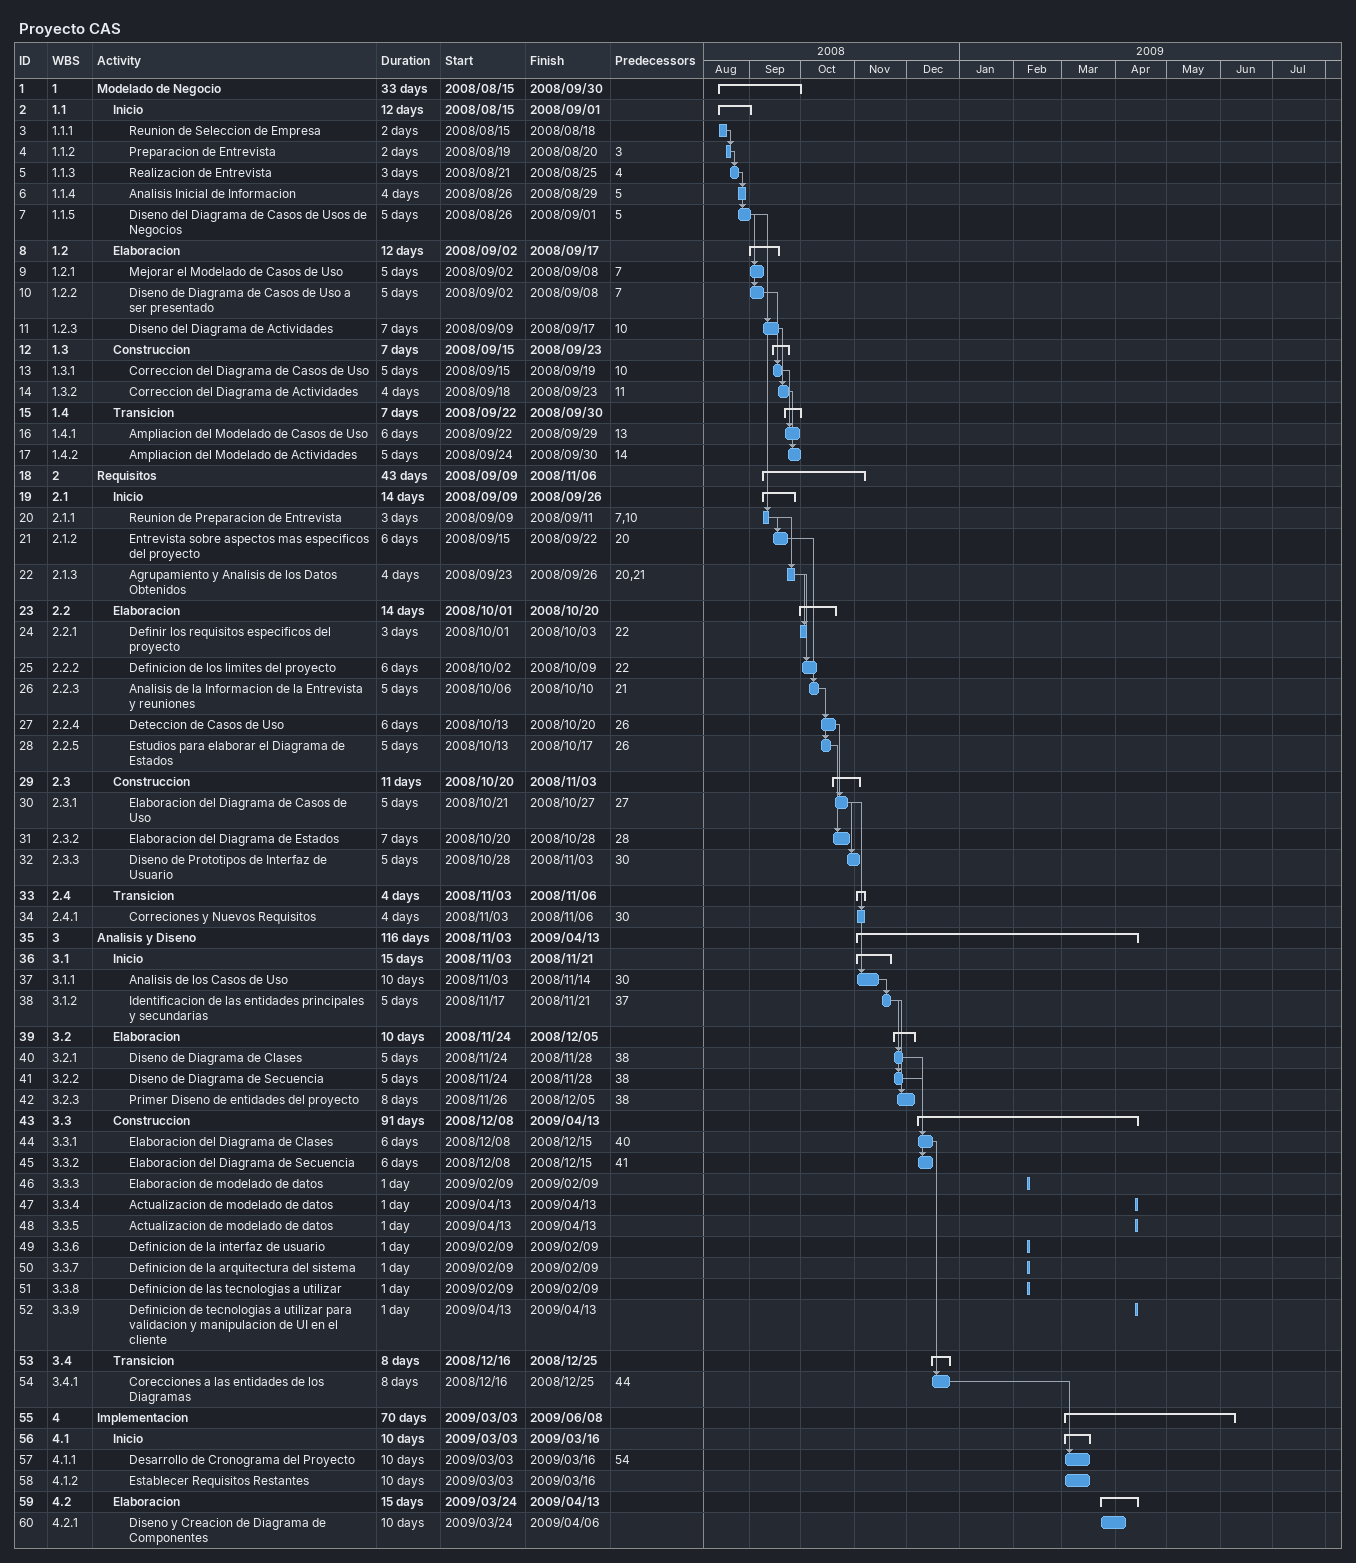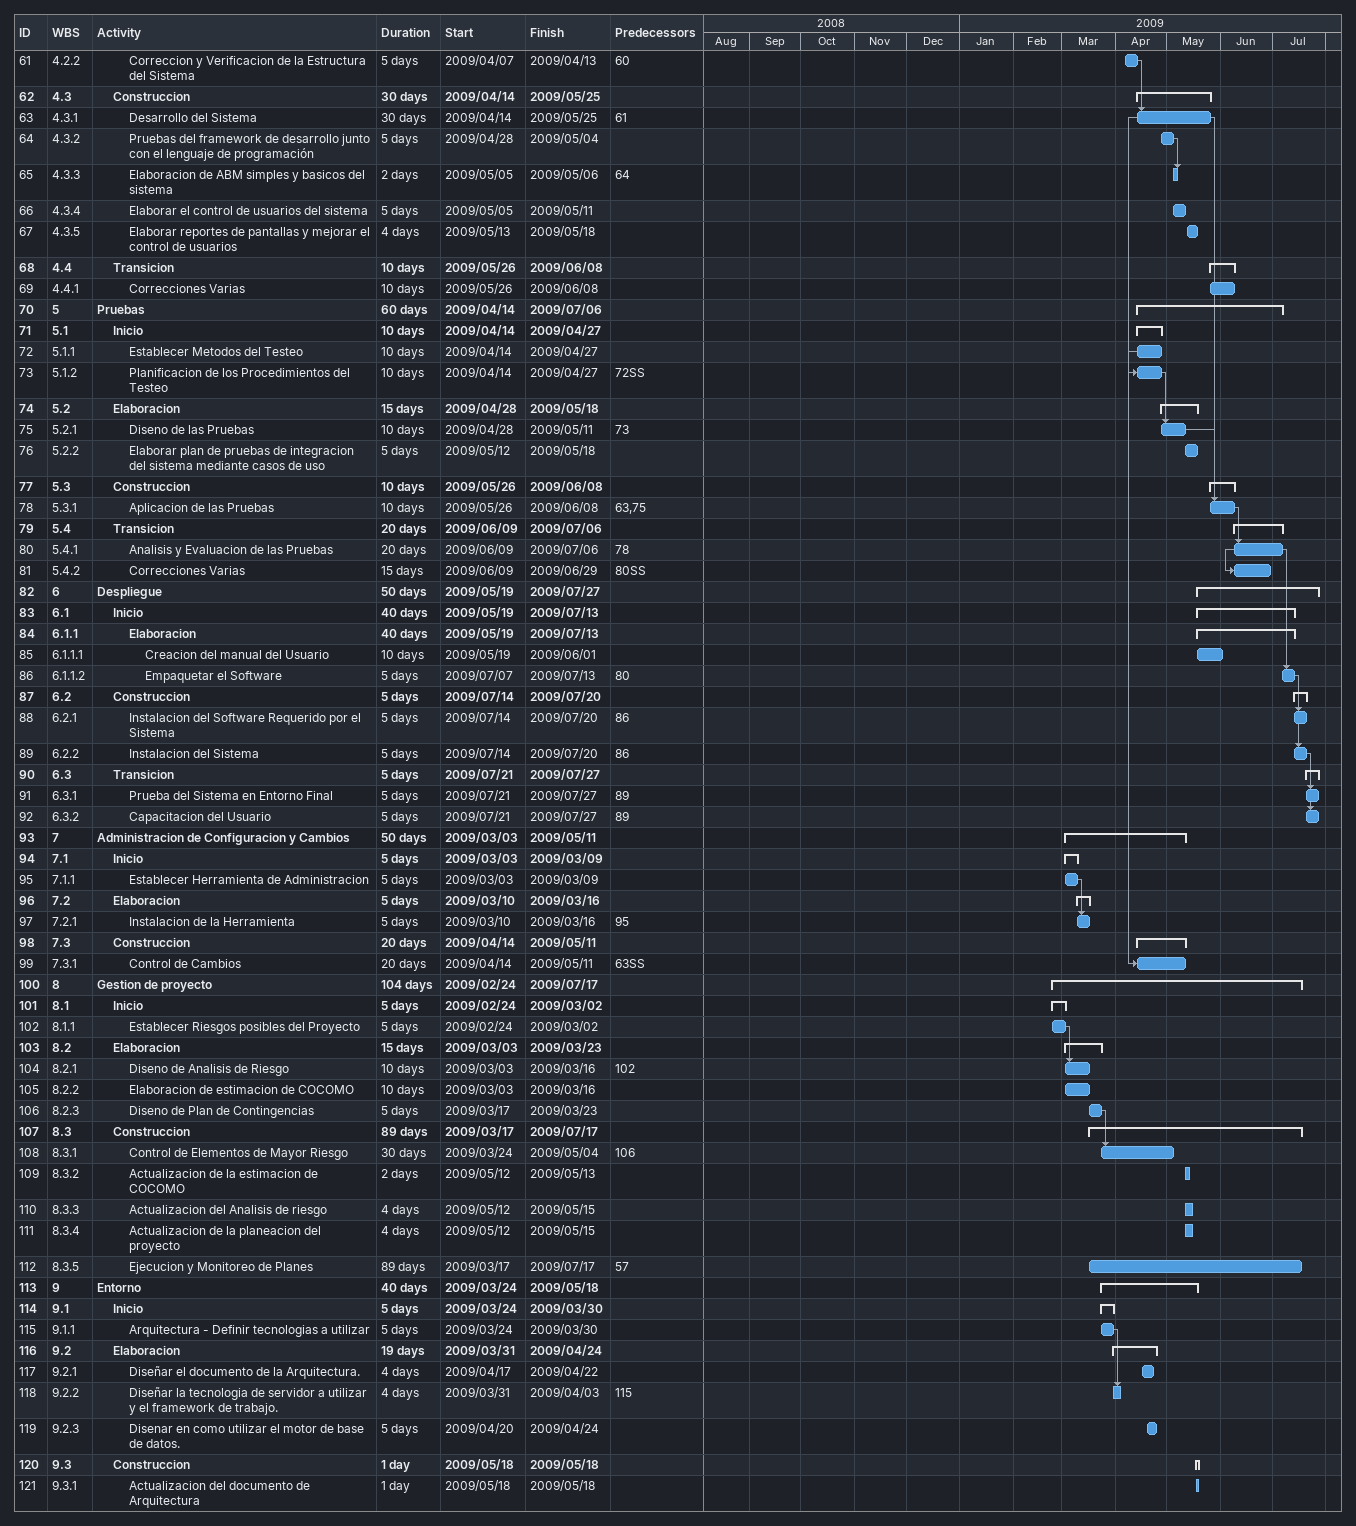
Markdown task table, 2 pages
Proyecto CAS

| ID | WBS | Task | Duration | Start | Finish | Predecessors |
|---|---|---|---|---|---|---|
| 1 | 1 | **Modelado de Negocio** | 33d | 2008-08-15 | 2008-09-30 |  |
| 2 | 1.1 | **Inicio** | 12d | 2008-08-15 | 2008-09-01 |  |
| 3 | 1.1.1 | Reunion de Seleccion de Empresa | 2d | 2008-08-15 | 2008-08-18 |  |
| 4 | 1.1.2 | Preparacion de Entrevista | 2d | 2008-08-19 | 2008-08-20 | 3 |
| 5 | 1.1.3 | Realizacion de Entrevista | 3d | 2008-08-21 | 2008-08-25 | 4 |
| 6 | 1.1.4 | Analisis Inicial de Informacion | 4d | 2008-08-26 | 2008-08-29 | 5 |
| 7 | 1.1.5 | Diseno del Diagrama de Casos de Usos de Negocios | 5d | 2008-08-26 | 2008-09-01 | 5 |
| 8 | 1.2 | **Elaboracion** | 12d | 2008-09-02 | 2008-09-17 |  |
| 9 | 1.2.1 | Mejorar el Modelado de Casos de Uso | 5d | 2008-09-02 | 2008-09-08 | 7 |
| 10 | 1.2.2 | Diseno de Diagrama de Casos de Uso a ser presentado | 5d | 2008-09-02 | 2008-09-08 | 7 |
| 11 | 1.2.3 | Diseno del Diagrama de Actividades | 7d | 2008-09-09 | 2008-09-17 | 10 |
| 12 | 1.3 | **Construccion** | 7d | 2008-09-15 | 2008-09-23 |  |
| 13 | 1.3.1 | Correccion del Diagrama de Casos de Uso | 5d | 2008-09-15 | 2008-09-19 | 10 |
| 14 | 1.3.2 | Correccion del Diagrama de Actividades | 4d | 2008-09-18 | 2008-09-23 | 11 |
| 15 | 1.4 | **Transicion** | 7d | 2008-09-22 | 2008-09-30 |  |
| 16 | 1.4.1 | Ampliacion del Modelado de Casos de Uso | 6d | 2008-09-22 | 2008-09-29 | 13 |
| 17 | 1.4.2 | Ampliacion del Modelado de Actividades | 5d | 2008-09-24 | 2008-09-30 | 14 |
| 18 | 2 | **Requisitos** | 43d | 2008-09-09 | 2008-11-06 |  |
| 19 | 2.1 | **Inicio** | 14d | 2008-09-09 | 2008-09-26 |  |
| 20 | 2.1.1 | Reunion de Preparacion de Entrevista | 3d | 2008-09-09 | 2008-09-11 | 7, 10 |
| 21 | 2.1.2 | Entrevista sobre aspectos mas especificos del proyecto | 6d | 2008-09-15 | 2008-09-22 | 20 |
| 22 | 2.1.3 | Agrupamiento y Analisis de los Datos Obtenidos | 4d | 2008-09-23 | 2008-09-26 | 20, 21 |
| 23 | 2.2 | **Elaboracion** | 14d | 2008-10-01 | 2008-10-20 |  |
| 24 | 2.2.1 | Definir los requisitos especificos del proyecto | 3d | 2008-10-01 | 2008-10-03 | 22 |
| 25 | 2.2.2 | Definicion de los limites del proyecto | 6d | 2008-10-02 | 2008-10-09 | 22 |
| 26 | 2.2.3 | Analisis de la Informacion de la Entrevista y reuniones | 5d | 2008-10-06 | 2008-10-10 | 21 |
| 27 | 2.2.4 | Deteccion de Casos de Uso | 6d | 2008-10-13 | 2008-10-20 | 26 |
| 28 | 2.2.5 | Estudios para elaborar el Diagrama de Estados | 5d | 2008-10-13 | 2008-10-17 | 26 |
| 29 | 2.3 | **Construccion** | 11d | 2008-10-20 | 2008-11-03 |  |
| 30 | 2.3.1 | Elaboracion del Diagrama de Casos de Uso | 5d | 2008-10-21 | 2008-10-27 | 27 |
| 31 | 2.3.2 | Elaboracion del Diagrama de Estados | 7d | 2008-10-20 | 2008-10-28 | 28 |
| 32 | 2.3.3 | Diseno de Prototipos de Interfaz de Usuario | 5d | 2008-10-28 | 2008-11-03 | 30 |
| 33 | 2.4 | **Transicion** | 4d | 2008-11-03 | 2008-11-06 |  |
| 34 | 2.4.1 | Correciones y Nuevos Requisitos | 4d | 2008-11-03 | 2008-11-06 | 30 |
| 35 | 3 | **Analisis y Diseno** | 116d | 2008-11-03 | 2009-04-13 |  |
| 36 | 3.1 | **Inicio** | 15d | 2008-11-03 | 2008-11-21 |  |
| 37 | 3.1.1 | Analisis de los Casos de Uso | 10d | 2008-11-03 | 2008-11-14 | 30 |
| 38 | 3.1.2 | Identificacion de las entidades principales y secundarias | 5d | 2008-11-17 | 2008-11-21 | 37 |
| 39 | 3.2 | **Elaboracion** | 10d | 2008-11-24 | 2008-12-05 |  |
| 40 | 3.2.1 | Diseno de Diagrama de Clases | 5d | 2008-11-24 | 2008-11-28 | 38 |
| 41 | 3.2.2 | Diseno de Diagrama de Secuencia | 5d | 2008-11-24 | 2008-11-28 | 38 |
| 42 | 3.2.3 | Primer Diseno de entidades del proyecto | 8d | 2008-11-26 | 2008-12-05 | 38 |
| 43 | 3.3 | **Construccion** | 91d | 2008-12-08 | 2009-04-13 |  |
| 44 | 3.3.1 | Elaboracion del Diagrama de Clases | 6d | 2008-12-08 | 2008-12-15 | 40 |
| 45 | 3.3.2 | Elaboracion del Diagrama de Secuencia | 6d | 2008-12-08 | 2008-12-15 | 41 |
| 46 | 3.3.3 | Elaboracion de modelado de datos | 1d | 2009-02-09 | 2009-02-09 |  |
| 47 | 3.3.4 | Actualizacion de modelado de datos | 1d | 2009-04-13 | 2009-04-13 |  |
| 48 | 3.3.5 | Actualizacion de modelado de datos | 1d | 2009-04-13 | 2009-04-13 |  |
| 49 | 3.3.6 | Definicion de la interfaz de usuario | 1d | 2009-02-09 | 2009-02-09 |  |
| 50 | 3.3.7 | Definicion de la arquitectura del sistema | 1d | 2009-02-09 | 2009-02-09 |  |
| 51 | 3.3.8 | Definicion de las tecnologias a utilizar | 1d | 2009-02-09 | 2009-02-09 |  |
| 52 | 3.3.9 | Definicion de tecnologias a utilizar para validacion y manipulacion de UI en el cliente | 1d | 2009-04-13 | 2009-04-13 |  |
| 53 | 3.4 | **Transicion** | 8d | 2008-12-16 | 2008-12-25 |  |
| 54 | 3.4.1 | Corecciones a las entidades de los Diagramas | 8d | 2008-12-16 | 2008-12-25 | 44 |
| 55 | 4 | **Implementacion** | 70d | 2009-03-03 | 2009-06-08 |  |
| 56 | 4.1 | **Inicio** | 10d | 2009-03-03 | 2009-03-16 |  |
| 57 | 4.1.1 | Desarrollo de Cronograma del Proyecto | 10d | 2009-03-03 | 2009-03-16 | 54 |
| 58 | 4.1.2 | Establecer Requisitos Restantes | 10d | 2009-03-03 | 2009-03-16 |  |
| 59 | 4.2 | **Elaboracion** | 15d | 2009-03-24 | 2009-04-13 |  |
| 60 | 4.2.1 | Diseno y Creacion de Diagrama de Componentes | 10d | 2009-03-24 | 2009-04-06 |  |
| 61 | 4.2.2 | Correccion y Verificacion de la Estructura del Sistema | 5d | 2009-04-07 | 2009-04-13 | 60 |
| 62 | 4.3 | **Construccion** | 30d | 2009-04-14 | 2009-05-25 |  |
| 63 | 4.3.1 | Desarrollo del Sistema | 30d | 2009-04-14 | 2009-05-25 | 61 |
| 64 | 4.3.2 | Pruebas del framework de desarrollo junto con el lenguaje de programación | 5d | 2009-04-28 | 2009-05-04 |  |
| 65 | 4.3.3 | Elaboracion de ABM simples y basicos del sistema | 2d | 2009-05-05 | 2009-05-06 | 64 |
| 66 | 4.3.4 | Elaborar el control de usuarios del sistema | 5d | 2009-05-05 | 2009-05-11 |  |
| 67 | 4.3.5 | Elaborar reportes de pantallas y mejorar el control de usuarios | 4d | 2009-05-13 | 2009-05-18 |  |
| 68 | 4.4 | **Transicion** | 10d | 2009-05-26 | 2009-06-08 |  |
| 69 | 4.4.1 | Correcciones Varias | 10d | 2009-05-26 | 2009-06-08 |  |
| 70 | 5 | **Pruebas** | 60d | 2009-04-14 | 2009-07-06 |  |
| 71 | 5.1 | **Inicio** | 10d | 2009-04-14 | 2009-04-27 |  |
| 72 | 5.1.1 | Establecer Metodos del Testeo | 10d | 2009-04-14 | 2009-04-27 |  |
| 73 | 5.1.2 | Planificacion de los Procedimientos del Testeo | 10d | 2009-04-14 | 2009-04-27 | 72SS |
| 74 | 5.2 | **Elaboracion** | 15d | 2009-04-28 | 2009-05-18 |  |
| 75 | 5.2.1 | Diseno de las Pruebas | 10d | 2009-04-28 | 2009-05-11 | 73 |
| 76 | 5.2.2 | Elaborar plan de pruebas de integracion del sistema mediante casos de uso | 5d | 2009-05-12 | 2009-05-18 |  |
| 77 | 5.3 | **Construccion** | 10d | 2009-05-26 | 2009-06-08 |  |
| 78 | 5.3.1 | Aplicacion de las Pruebas | 10d | 2009-05-26 | 2009-06-08 | 63, 75 |
| 79 | 5.4 | **Transicion** | 20d | 2009-06-09 | 2009-07-06 |  |
| 80 | 5.4.1 | Analisis y Evaluacion de las Pruebas | 20d | 2009-06-09 | 2009-07-06 | 78 |
| 81 | 5.4.2 | Correcciones Varias | 15d | 2009-06-09 | 2009-06-29 | 80SS |
| 82 | 6 | **Despliegue** | 50d | 2009-05-19 | 2009-07-27 |  |
| 83 | 6.1 | **Inicio** | 40d | 2009-05-19 | 2009-07-13 |  |
| 84 | 6.1.1 | **Elaboracion** | 40d | 2009-05-19 | 2009-07-13 |  |
| 85 | 6.1.1.1 | Creacion del manual del Usuario | 10d | 2009-05-19 | 2009-06-01 |  |
| 86 | 6.1.1.2 | Empaquetar el Software | 5d | 2009-07-07 | 2009-07-13 | 80 |
| 87 | 6.2 | **Construccion** | 5d | 2009-07-14 | 2009-07-20 |  |
| 88 | 6.2.1 | Instalacion del Software Requerido por el Sistema | 5d | 2009-07-14 | 2009-07-20 | 86 |
| 89 | 6.2.2 | Instalacion del Sistema | 5d | 2009-07-14 | 2009-07-20 | 86 |
| 90 | 6.3 | **Transicion** | 5d | 2009-07-21 | 2009-07-27 |  |
| 91 | 6.3.1 | Prueba del Sistema en Entorno Final | 5d | 2009-07-21 | 2009-07-27 | 89 |
| 92 | 6.3.2 | Capacitacion del Usuario | 5d | 2009-07-21 | 2009-07-27 | 89 |
| 93 | 7 | **Administracion de Configuracion y Cambios** | 50d | 2009-03-03 | 2009-05-11 |  |
| 94 | 7.1 | **Inicio** | 5d | 2009-03-03 | 2009-03-09 |  |
| 95 | 7.1.1 | Establecer Herramienta de Administracion | 5d | 2009-03-03 | 2009-03-09 |  |
| 96 | 7.2 | **Elaboracion** | 5d | 2009-03-10 | 2009-03-16 |  |
| 97 | 7.2.1 | Instalacion de la Herramienta | 5d | 2009-03-10 | 2009-03-16 | 95 |
| 98 | 7.3 | **Construccion** | 20d | 2009-04-14 | 2009-05-11 |  |
| 99 | 7.3.1 | Control de Cambios | 20d | 2009-04-14 | 2009-05-11 | 63SS |
| 100 | 8 | **Gestion de proyecto** | 104d | 2009-02-24 | 2009-07-17 |  |
| 101 | 8.1 | **Inicio** | 5d | 2009-02-24 | 2009-03-02 |  |
| 102 | 8.1.1 | Establecer Riesgos posibles del Proyecto | 5d | 2009-02-24 | 2009-03-02 |  |
| 103 | 8.2 | **Elaboracion** | 15d | 2009-03-03 | 2009-03-23 |  |
| 104 | 8.2.1 | Diseno de Analisis de Riesgo | 10d | 2009-03-03 | 2009-03-16 | 102 |
| 105 | 8.2.2 | Elaboracion de estimacion de COCOMO | 10d | 2009-03-03 | 2009-03-16 |  |
| 106 | 8.2.3 | Diseno de Plan de Contingencias | 5d | 2009-03-17 | 2009-03-23 |  |
| 107 | 8.3 | **Construccion** | 89d | 2009-03-17 | 2009-07-17 |  |
| 108 | 8.3.1 | Control de Elementos de Mayor Riesgo | 30d | 2009-03-24 | 2009-05-04 | 106 |
| 109 | 8.3.2 | Actualizacion de la estimacion de COCOMO | 2d | 2009-05-12 | 2009-05-13 |  |
| 110 | 8.3.3 | Actualizacion del Analisis de riesgo | 4d | 2009-05-12 | 2009-05-15 |  |
| 111 | 8.3.4 | Actualizacion de la planeacion del proyecto | 4d | 2009-05-12 | 2009-05-15 |  |
| 112 | 8.3.5 | Ejecucion y Monitoreo de Planes | 89d | 2009-03-17 | 2009-07-17 | 57 |
| 113 | 9 | **Entorno** | 40d | 2009-03-24 | 2009-05-18 |  |
| 114 | 9.1 | **Inicio** | 5d | 2009-03-24 | 2009-03-30 |  |
| 115 | 9.1.1 | Arquitectura - Definir tecnologias a utilizar | 5d | 2009-03-24 | 2009-03-30 |  |
| 116 | 9.2 | **Elaboracion** | 19d | 2009-03-31 | 2009-04-24 |  |
| 117 | 9.2.1 | Diseñar el documento de la Arquitectura. | 4d | 2009-04-17 | 2009-04-22 |  |
| 118 | 9.2.2 | Diseñar la tecnologia de servidor a utilizar y el framework de trabajo. | 4d | 2009-03-31 | 2009-04-03 | 115 |
| 119 | 9.2.3 | Disenar en como utilizar el motor de base de datos. | 5d | 2009-04-20 | 2009-04-24 |  |
| 120 | 9.3 | **Construccion** | 1d | 2009-05-18 | 2009-05-18 |  |
| 121 | 9.3.1 | Actualizacion del documento de Arquitectura | 1d | 2009-05-18 | 2009-05-18 |  |
